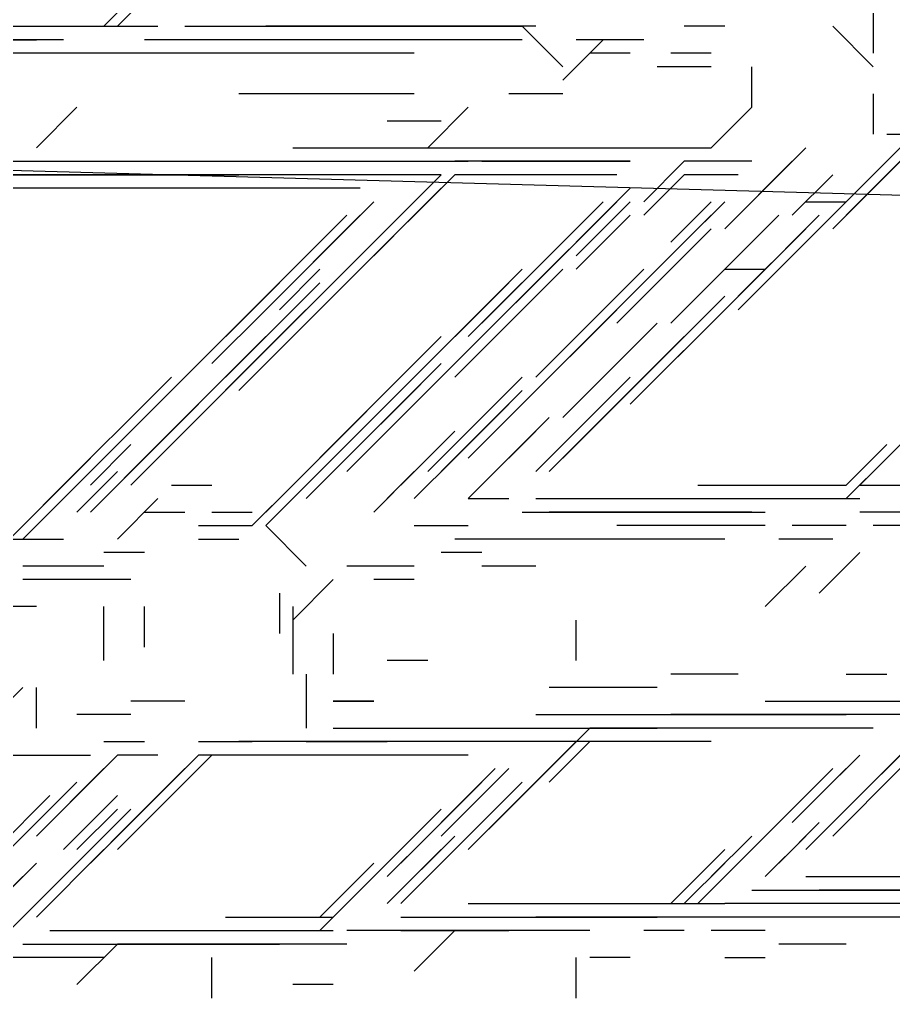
# Model space of a CAD drawing. Extents: x 34 to 168, y 38 to 138.
# Drawn here: x 82.43 to 93.22, y 110.08 to 122.1 of the extents above; entities that cross this region are included whole.
import ezdxf

# ---------------------------------------------------------------- set-up
doc = ezdxf.new("R2010")
doc.units = 0
doc.layers.add('STRUCTURE', color=1, linetype='CONTINUOUS')

msp = doc.modelspace()

# ---------------------------------------------------------------- linework, layer by layer
for p, q in [((83.467, 122.0203), (85.6337, 124.187)), ((83.467, 122.0203), (85.1337, 123.687)), ((83.6337, 122.0203), (84.1337, 122.5203)), ((83.6337, 122.0203), (84.1337, 122.5203)), ((92.967, 122.3536), (92.967, 121.687)), ((78.6337, 122.0203), (83.3003, 122.0203)), ((78.6337, 122.0203), (83.3003, 122.0203)), ((78.8003, 122.0203), (83.467, 122.0203)), ((79.8003, 122.0203), (83.467, 122.0203)), ((80.8003, 122.0203), (83.6337, 122.0203)), ((81.467, 122.0203), (83.6337, 122.0203)), ((81.6337, 122.0203), (83.6337, 122.0203)), ((81.8003, 122.0203), (83.967, 122.0203)), ((81.8003, 122.0203), (83.967, 122.0203)), ((81.967, 122.0203), (83.967, 122.0203)), ((82.467, 122.0203), (83.967, 122.0203)), ((82.467, 122.0203), (83.967, 122.0203)), ((82.467, 122.0203), (83.967, 122.0203)), ((82.8003, 122.0203), (84.1337, 122.0203)), ((84.467, 122.0203), (88.6337, 122.0203)), ((84.467, 122.0203), (87.6337, 122.0203)), ((84.467, 122.0203), (88.3003, 122.0203)), ((84.467, 122.0203), (88.1337, 122.0203)), ((84.467, 122.0203), (87.8003, 122.0203)), ((84.467, 122.0203), (87.6337, 122.0203)), ((84.467, 122.0203), (88.3003, 122.0203)), ((84.6337, 122.0203), (86.967, 122.0203)), ((84.6337, 122.0203), (85.8003, 122.0203)), ((84.6337, 122.0203), (87.467, 122.0203)), ((84.6337, 122.0203), (87.1337, 122.0203)), ((88.8003, 122.0203), (85.467, 122.0203)), ((88.6337, 122.0203), (87.1337, 122.0203)), ((88.6337, 122.0203), (87.1337, 122.0203)), ((89.1337, 121.5203), (88.6337, 122.0203)), ((89.1337, 121.5203), (88.6337, 122.0203)), ((91.1337, 122.0203), (90.6337, 122.0203)), ((92.967, 121.5203), (92.467, 122.0203)), ((77.1337, 121.8536), (82.6337, 121.8536)), ((82.967, 121.8536), (80.467, 121.8536)), ((82.467, 121.8536), (81.467, 121.8536)), ((82.467, 121.8536), (81.467, 121.8536)), ((85.3003, 121.8536), (83.967, 121.8536)), ((86.967, 121.8536), (83.967, 121.8536)), ((86.967, 121.8536), (83.967, 121.8536)), ((88.6337, 121.8536), (84.6337, 121.8536)), ((88.467, 121.8536), (85.1337, 121.8536)), ((87.6337, 121.8536), (86.967, 121.8536)), ((87.6337, 121.8536), (86.967, 121.8536)), ((89.6337, 121.8536), (89.1337, 121.3536)), ((89.8003, 121.8536), (89.3003, 121.8536)), ((90.1337, 121.8536), (89.467, 121.8536)), ((90.1337, 121.8536), (89.467, 121.8536)), ((90.1337, 121.8536), (89.6337, 121.8536)), ((83.1337, 121.687), (78.467, 121.687)), ((82.8003, 121.687), (79.8003, 121.687)), ((83.8003, 121.687), (82.6337, 121.687)), ((83.8003, 121.687), (82.6337, 121.687)), ((83.8003, 121.687), (83.1337, 121.687)), ((83.967, 121.687), (83.467, 121.687)), ((84.6337, 121.687), (83.8003, 121.687)), ((86.8003, 121.687), (83.967, 121.687)), ((86.8003, 121.687), (83.967, 121.687)), ((87.3003, 121.687), (85.3003, 121.687)), ((89.967, 121.687), (89.467, 121.687)), ((90.967, 121.687), (90.467, 121.687)), ((90.967, 121.5203), (90.3003, 121.5203)), ((91.467, 121.0203), (91.467, 121.5203)), ((87.3003, 121.187), (85.1337, 121.187)), ((89.1337, 121.187), (88.467, 121.187)), ((92.967, 121.187), (92.967, 120.687)), ((83.1337, 121.0203), (82.6337, 120.5203)), ((87.467, 120.5203), (87.967, 121.0203)), ((90.967, 120.5203), (91.467, 121.0203)), ((86.967, 120.8536), (87.6337, 120.8536)), ((93.1337, 120.687), (93.967, 120.687)), ((93.1337, 120.687), (93.967, 120.687)), ((85.8003, 120.5203), (87.3003, 120.5203)), ((86.1337, 120.5203), (87.467, 120.5203)), ((86.6337, 120.5203), (87.6337, 120.5203)), ((86.6337, 120.5203), (87.6337, 120.5203)), ((87.1337, 120.5203), (90.3003, 120.5203)), ((87.3003, 120.5203), (90.467, 120.5203)), ((88.6337, 120.5203), (89.467, 120.5203)), ((88.6337, 120.5203), (89.467, 120.5203)), ((89.3003, 120.5203), (90.967, 120.5203)), ((89.3003, 120.5203), (90.467, 120.5203)), ((89.3003, 120.5203), (90.467, 120.5203)), ((92.1337, 120.5203), (91.1337, 119.5203)), ((92.1337, 120.5203), (91.1337, 119.5203)), ((92.1337, 120.5203), (91.1337, 119.5203)), ((92.1337, 120.5203), (91.1337, 119.5203)), ((92.1337, 120.5203), (91.1337, 119.5203)), ((92.1337, 120.5203), (91.1337, 119.5203)), ((92.1337, 120.5203), (91.1337, 119.5203)), ((92.1337, 120.5203), (91.1337, 119.5203)), ((93.3003, 120.5203), (92.3003, 119.5203)), ((93.3003, 120.5203), (92.3003, 119.5203)), ((93.3003, 120.5203), (92.3003, 119.5203)), ((93.3003, 120.5203), (92.3003, 119.5203)), ((93.467, 120.5203), (92.6337, 119.687)), ((93.3003, 120.5203), (92.8003, 120.0203)), ((93.467, 120.5203), (92.8003, 119.8536)), ((93.3003, 120.5203), (92.8003, 120.0203)), ((81.967, 120.3536), (86.467, 120.3536)), ((81.967, 120.3536), (86.467, 120.3536)), ((82.8003, 120.3536), (85.967, 120.3536)), ((83.1337, 120.3536), (84.967, 120.3536)), ((83.6337, 120.3536), (86.967, 120.3536)), ((83.8003, 120.3536), (87.1337, 120.3536)), ((84.1337, 120.3536), (87.8003, 120.3536)), ((84.1337, 120.3536), (87.8003, 120.3536)), ((85.3003, 120.3536), (87.967, 120.3536)), ((89.967, 120.3536), (87.8003, 120.3536)), ((89.967, 120.3536), (87.967, 120.3536)), ((89.967, 120.3536), (87.967, 120.3536)), ((89.967, 120.3536), (87.967, 120.3536)), ((89.967, 120.3536), (87.967, 120.3536)), ((89.967, 120.3536), (87.967, 120.3536)), ((89.967, 120.3536), (87.967, 120.3536)), ((89.967, 120.3536), (87.967, 120.3536)), ((88.1337, 120.3536), (89.967, 120.3536)), ((89.967, 120.3536), (88.1337, 120.3536)), ((89.967, 120.3536), (88.1337, 120.3536)), ((89.967, 120.3536), (88.3003, 120.3536)), ((88.3003, 120.3536), (89.1337, 120.3536)), ((90.6337, 120.3536), (90.1337, 119.8536)), ((91.467, 120.3536), (90.6337, 120.3536)), ((91.467, 120.3536), (90.8003, 120.3536)), ((91.467, 120.3536), (90.8003, 120.3536)), ((91.967, 120.3536), (91.1337, 119.5203)), ((91.967, 120.3536), (91.1337, 119.5203)), ((93.3003, 120.3536), (92.467, 119.5203)), ((80.6337, 120.187), (83.467, 120.187)), ((80.8003, 120.187), (83.6337, 120.187)), ((81.1337, 120.187), (83.967, 120.187)), ((81.1337, 120.187), (83.967, 120.187)), ((81.8003, 120.187), (85.1337, 120.187)), ((86.3003, 120.187), (82.3003, 120.187)), ((86.967, 120.187), (82.3003, 120.187)), ((86.6337, 120.187), (82.3003, 120.187)), ((86.6337, 120.187), (82.3003, 120.187)), ((87.1337, 120.187), (82.3003, 120.187)), ((86.967, 120.187), (82.3003, 120.187)), ((86.967, 120.187), (82.3003, 120.187)), ((86.6337, 120.187), (82.3003, 120.187)), ((86.967, 120.187), (82.467, 120.187)), ((86.967, 120.187), (82.967, 120.187)), ((83.3003, 120.187), (84.467, 120.187)), ((84.467, 120.187), (83.467, 120.187)), ((86.8003, 120.187), (84.8003, 120.187)), ((87.6337, 120.187), (85.967, 118.5203)), ((87.6337, 120.187), (85.967, 118.5203)), ((87.8003, 120.187), (86.6337, 119.0203)), ((87.6337, 120.187), (87.1337, 120.187)), ((89.1337, 120.187), (87.8003, 120.187)), ((89.8003, 120.187), (87.967, 120.187)), ((89.8003, 120.187), (87.967, 120.187)), ((89.6337, 120.187), (88.1337, 120.187)), ((90.6337, 120.187), (90.1337, 119.687)), ((91.3003, 120.187), (90.6337, 120.187)), ((91.967, 119.687), (92.467, 120.187)), ((82.8003, 120.0203), (82.1337, 120.0203)), ((84.6337, 120.0203), (82.1337, 120.0203)), ((86.3003, 120.0203), (82.3003, 120.0203)), ((86.6337, 120.0203), (82.3003, 120.0203)), ((86.6337, 120.0203), (82.6337, 120.0203)), ((87.6337, 120.0203), (85.467, 117.8536)), ((87.467, 120.0203), (85.467, 118.0203)), ((87.6337, 120.0203), (85.967, 118.3536)), ((87.467, 120.0203), (86.8003, 119.3536)), ((87.467, 120.0203), (86.8003, 119.3536)), ((89.3003, 119.3536), (89.967, 120.0203)), ((89.467, 119.5203), (89.967, 120.0203)), ((85.6337, 118.687), (86.8003, 119.8536)), ((88.1337, 118.3536), (89.6337, 119.8536)), ((88.467, 118.687), (89.6337, 119.8536)), ((88.6337, 118.687), (89.8003, 119.8536)), ((88.6337, 118.8536), (89.6337, 119.8536)), ((88.8003, 118.8536), (89.8003, 119.8536)), ((88.8003, 119.0203), (89.6337, 119.8536)), ((88.8003, 118.8536), (89.8003, 119.8536)), ((88.8003, 118.8536), (89.8003, 119.8536)), ((88.8003, 118.8536), (89.8003, 119.8536)), ((88.8003, 118.8536), (89.8003, 119.8536)), ((88.8003, 118.8536), (89.8003, 119.8536)), ((89.967, 119.8536), (89.3003, 119.187)), ((89.3003, 119.3536), (89.8003, 119.8536)), ((90.467, 119.3536), (90.967, 119.8536)), ((90.6337, 119.3536), (91.1337, 119.8536)), ((92.6337, 119.8536), (91.467, 118.687)), ((92.1337, 119.8536), (92.6337, 119.8536)), ((85.3003, 118.5203), (86.467, 119.687)), ((85.467, 118.5203), (86.6337, 119.687)), ((85.967, 119.187), (86.467, 119.687)), ((87.1337, 119.687), (86.3003, 118.8536)), ((87.1337, 119.687), (86.3003, 118.8536)), ((87.1337, 119.687), (86.3003, 118.8536)), ((87.1337, 119.687), (86.3003, 118.8536)), ((87.3003, 119.687), (86.8003, 119.187)), ((89.967, 119.687), (89.3003, 119.0203)), ((89.8003, 119.687), (89.3003, 119.187)), ((89.8003, 119.687), (89.3003, 119.187)), ((89.967, 119.687), (89.3003, 119.0203)), ((89.8003, 119.687), (89.3003, 119.187)), ((89.967, 118.687), (90.967, 119.687)), ((89.967, 118.687), (90.967, 119.687)), ((89.967, 118.687), (90.967, 119.687)), ((90.467, 118.3536), (91.8003, 119.687)), ((92.467, 119.687), (91.3003, 118.5203)), ((92.3003, 119.687), (91.467, 118.8536)), ((92.3003, 119.687), (91.467, 118.8536)), ((86.1337, 118.687), (86.967, 119.5203)), ((86.1337, 118.687), (86.967, 119.5203)), ((86.3003, 118.8536), (86.967, 119.5203)), ((86.3003, 118.8536), (86.967, 119.5203)), ((86.3003, 118.8536), (86.967, 119.5203)), ((86.3003, 118.8536), (86.967, 119.5203)), ((87.967, 118.187), (89.3003, 119.5203)), ((90.967, 119.5203), (89.8003, 118.3536)), ((90.967, 119.5203), (89.967, 118.5203)), ((90.967, 119.5203), (89.967, 118.5203)), ((90.967, 119.5203), (89.967, 118.5203)), ((90.967, 119.5203), (89.967, 118.5203)), ((90.967, 119.5203), (89.967, 118.5203)), ((90.967, 119.5203), (90.1337, 118.687)), ((90.967, 119.5203), (90.1337, 118.687)), ((90.967, 119.5203), (90.1337, 118.687)), ((90.967, 119.5203), (90.1337, 118.687)), ((92.1337, 119.5203), (91.1337, 118.5203)), ((92.1337, 119.5203), (91.1337, 118.5203)), ((92.3003, 119.5203), (91.3003, 118.5203)), ((92.1337, 119.5203), (91.3003, 118.687)), ((92.1337, 119.5203), (91.3003, 118.687)), ((86.6337, 119.187), (85.3003, 117.8536)), ((86.6337, 119.187), (85.467, 118.0203)), ((90.8003, 118.687), (91.3003, 119.187)), ((86.467, 119.0203), (84.3003, 116.8536)), ((86.6337, 119.0203), (85.1337, 117.5203)), ((85.6337, 118.5203), (86.1337, 119.0203)), ((87.8003, 118.187), (88.6337, 119.0203)), ((88.967, 119.0203), (88.3003, 118.3536)), ((89.1337, 119.0203), (88.467, 118.3536)), ((89.1337, 119.0203), (88.467, 118.3536)), ((89.1337, 119.0203), (88.467, 118.3536)), ((89.6337, 118.5203), (90.1337, 119.0203)), ((91.1337, 119.0203), (91.6337, 119.0203)), ((83.8003, 116.5203), (86.1337, 118.8536)), ((84.3003, 117.5203), (85.6337, 118.8536)), ((85.6337, 118.3536), (86.1337, 118.8536)), ((87.1337, 117.5203), (88.467, 118.8536)), ((88.967, 118.8536), (87.8003, 117.687)), ((87.967, 118.187), (88.6337, 118.8536)), ((87.967, 118.187), (88.6337, 118.8536)), ((87.967, 118.187), (88.6337, 118.8536)), ((87.967, 118.187), (88.6337, 118.8536)), ((87.967, 118.187), (88.6337, 118.8536)), ((87.967, 118.187), (88.6337, 118.8536)), ((87.967, 118.187), (88.6337, 118.8536)), ((87.967, 118.187), (88.6337, 118.8536)), ((88.3003, 118.3536), (88.8003, 118.8536)), ((84.1337, 117.3536), (85.467, 118.687)), ((86.8003, 117.187), (88.3003, 118.687)), ((87.967, 118.187), (88.467, 118.687)), ((89.967, 118.687), (88.8003, 117.5203)), ((88.8003, 117.687), (89.8003, 118.687)), ((89.967, 118.687), (88.8003, 117.5203)), ((88.8003, 117.687), (89.8003, 118.687)), ((89.967, 118.687), (88.8003, 117.5203)), ((89.967, 118.687), (88.8003, 117.5203)), ((88.8003, 117.687), (89.8003, 118.687)), ((91.1337, 118.687), (90.1337, 117.687)), ((91.1337, 118.687), (90.1337, 117.687)), ((84.8003, 117.8536), (85.467, 118.5203)), ((84.8003, 118.0203), (85.3003, 118.5203)), ((89.8003, 118.5203), (88.6337, 117.3536)), ((89.8003, 118.5203), (88.8003, 117.5203)), ((89.8003, 118.5203), (88.8003, 117.5203)), ((89.8003, 118.5203), (88.8003, 117.5203)), ((89.8003, 118.5203), (88.8003, 117.5203)), ((90.967, 118.5203), (89.8003, 117.3536)), ((90.967, 118.5203), (89.967, 117.5203)), ((91.1337, 118.5203), (89.967, 117.3536)), ((91.1337, 118.5203), (90.1337, 117.5203)), ((85.8003, 118.3536), (83.967, 116.5203)), ((86.8003, 117.187), (87.967, 118.3536)), ((88.3003, 118.3536), (87.1337, 117.187)), ((88.8003, 117.687), (89.467, 118.3536)), ((89.1337, 117.187), (90.3003, 118.3536)), ((83.6337, 116.3536), (85.467, 118.187)), ((83.6337, 116.3536), (85.467, 118.187)), ((84.967, 117.687), (85.467, 118.187)), ((85.8003, 116.3536), (87.6337, 118.187)), ((85.967, 116.3536), (87.8003, 118.187)), ((89.467, 118.187), (88.967, 117.687)), ((89.6337, 117.687), (90.1337, 118.187)), ((90.1337, 117.687), (90.6337, 118.187)), ((90.6337, 118.187), (90.1337, 117.687)), ((90.6337, 118.187), (90.1337, 117.687)), ((90.1337, 117.687), (90.6337, 118.187)), ((90.6337, 118.187), (90.1337, 117.687)), ((90.1337, 117.687), (90.6337, 118.187)), ((85.3003, 118.0203), (83.3003, 116.0203)), ((85.3003, 118.0203), (83.3003, 116.0203)), ((85.3003, 118.0203), (84.467, 117.187)), ((85.3003, 118.0203), (84.467, 117.187)), ((87.967, 118.0203), (86.8003, 116.8536)), ((87.967, 118.0203), (86.8003, 116.8536)), ((85.1337, 117.8536), (84.467, 117.187)), ((85.3003, 117.8536), (84.6337, 117.187)), ((86.967, 117.187), (87.6337, 117.8536)), ((87.1337, 117.3536), (87.6337, 117.8536)), ((87.1337, 117.3536), (87.6337, 117.8536)), ((87.1337, 117.3536), (87.6337, 117.8536)), ((89.1337, 117.8536), (88.6337, 117.3536)), ((82.8003, 116.187), (84.3003, 117.687)), ((85.8003, 116.187), (87.3003, 117.687)), ((85.8003, 116.187), (87.3003, 117.687)), ((87.6337, 117.687), (86.467, 116.5203)), ((87.6337, 117.687), (86.8003, 116.8536)), ((87.6337, 117.687), (86.967, 117.0203)), ((87.6337, 117.687), (86.967, 117.0203)), ((87.467, 116.5203), (88.6337, 117.687)), ((88.967, 117.687), (87.967, 116.687)), ((87.967, 117.0203), (88.6337, 117.687)), ((87.967, 117.0203), (88.6337, 117.687)), ((87.967, 117.0203), (88.6337, 117.687)), ((89.967, 117.687), (88.8003, 116.5203)), ((89.967, 117.687), (88.8003, 116.5203)), ((89.967, 117.687), (88.8003, 116.5203)), ((89.967, 117.687), (88.8003, 116.5203)), ((90.1337, 117.687), (89.1337, 116.687)), ((93.1337, 116.687), (94.1337, 117.687)), ((82.967, 116.187), (84.3003, 117.5203)), ((84.8003, 117.5203), (83.6337, 116.3536)), ((85.6337, 116.187), (86.967, 117.5203)), ((85.8003, 116.187), (87.1337, 117.5203)), ((85.8003, 116.187), (87.1337, 117.5203)), ((85.8003, 116.187), (87.1337, 117.5203)), ((87.3003, 117.5203), (86.6337, 116.8536)), ((88.6337, 117.5203), (87.6337, 116.5203)), ((88.6337, 117.5203), (87.8003, 116.687)), ((88.8003, 117.5203), (88.1337, 116.8536)), ((88.6337, 117.5203), (88.1337, 117.0203)), ((88.6337, 117.5203), (88.1337, 117.0203)), ((88.6337, 117.5203), (88.1337, 117.0203)), ((89.8003, 117.5203), (88.8003, 116.5203)), ((89.967, 117.5203), (88.967, 116.5203)), ((93.1337, 116.687), (93.967, 117.5203)), ((83.6337, 116.3536), (84.6337, 117.3536)), ((85.8003, 116.187), (86.967, 117.3536)), ((85.8003, 116.187), (86.967, 117.3536)), ((85.8003, 116.187), (86.967, 117.3536)), ((86.6337, 116.8536), (87.1337, 117.3536)), ((87.8003, 116.687), (88.467, 117.3536)), ((89.8003, 117.3536), (88.967, 116.5203)), ((83.3003, 116.5203), (83.967, 117.187)), ((84.467, 117.187), (83.6337, 116.3536)), ((84.467, 117.187), (83.8003, 116.5203)), ((84.467, 117.187), (83.8003, 116.5203)), ((85.6337, 116.187), (86.6337, 117.187)), ((85.8003, 116.187), (86.8003, 117.187)), ((86.967, 117.187), (85.967, 116.187)), ((87.967, 116.187), (88.967, 117.187)), ((87.967, 116.187), (88.967, 117.187)), ((88.467, 116.687), (88.967, 117.187)), ((89.467, 117.187), (88.8003, 116.5203)), ((88.8003, 116.5203), (89.467, 117.187)), ((89.467, 117.187), (88.8003, 116.5203)), ((92.8003, 116.3536), (93.6337, 117.187)), ((84.3003, 117.0203), (83.3003, 116.0203)), ((84.3003, 117.0203), (83.3003, 116.0203)), ((83.6337, 116.3536), (84.3003, 117.0203)), ((84.467, 117.0203), (83.8003, 116.3536)), ((83.8003, 116.5203), (84.3003, 117.0203)), ((83.8003, 116.5203), (84.3003, 117.0203)), ((87.1337, 116.3536), (87.8003, 117.0203)), ((87.1337, 116.3536), (87.8003, 117.0203)), ((88.3003, 116.5203), (88.8003, 117.0203)), ((88.3003, 116.5203), (88.8003, 117.0203)), ((88.3003, 116.5203), (88.8003, 117.0203)), ((88.3003, 116.5203), (88.8003, 117.0203)), ((84.1337, 116.8536), (83.3003, 116.0203)), ((83.3003, 116.3536), (83.8003, 116.8536)), ((84.1337, 116.8536), (83.3003, 116.0203)), ((84.3003, 116.8536), (83.8003, 116.3536)), ((86.6337, 116.8536), (85.967, 116.187)), ((86.6337, 116.8536), (85.967, 116.187)), ((92.6337, 116.3536), (93.1337, 116.8536)), ((82.3003, 115.687), (83.3003, 116.687)), ((85.467, 116.0203), (86.1337, 116.687)), ((86.967, 116.187), (87.467, 116.687)), ((86.967, 116.187), (87.467, 116.687)), ((87.8003, 116.687), (87.3003, 116.187)), ((92.6337, 116.187), (93.1337, 116.687)), ((82.3003, 115.687), (83.1337, 116.5203)), ((83.1337, 116.0203), (83.6337, 116.5203)), ((86.8003, 116.0203), (87.3003, 116.5203)), ((82.467, 115.687), (83.1337, 116.3536)), ((84.3003, 116.3536), (84.8003, 116.3536)), ((84.3003, 116.3536), (84.8003, 116.3536)), ((85.3003, 115.8536), (85.8003, 116.3536)), ((85.967, 116.3536), (85.467, 115.8536)), ((90.8003, 116.3536), (92.6337, 116.3536)), ((91.3003, 116.3536), (92.6337, 116.3536)), ((91.8003, 116.3536), (92.6337, 116.3536)), ((92.8003, 116.3536), (93.3003, 116.3536)), ((92.8003, 116.3536), (93.3003, 116.3536)), ((92.8003, 116.3536), (93.3003, 116.3536)), ((92.8003, 116.3536), (93.3003, 116.3536)), ((92.967, 116.3536), (93.467, 116.3536)), ((83.6337, 115.687), (84.1337, 116.187)), ((83.6337, 115.687), (84.1337, 116.187)), ((83.6337, 115.687), (84.1337, 116.187)), ((87.967, 116.187), (88.467, 116.187)), ((88.8003, 116.187), (91.6337, 116.187)), ((88.8003, 116.187), (91.1337, 116.187)), ((88.8003, 116.187), (90.6337, 116.187)), ((88.967, 116.187), (92.3003, 116.187)), ((90.3003, 116.187), (92.6337, 116.187)), ((90.8003, 116.187), (92.6337, 116.187)), ((90.8003, 116.187), (92.6337, 116.187)), ((91.1337, 116.187), (92.6337, 116.187)), ((91.1337, 116.187), (92.6337, 116.187)), ((91.3003, 116.187), (92.6337, 116.187)), ((91.467, 116.187), (92.6337, 116.187)), ((91.6337, 116.187), (92.8003, 116.187)), ((91.6337, 116.187), (92.8003, 116.187)), ((91.8003, 116.187), (92.8003, 116.187)), ((83.967, 116.0203), (84.467, 116.0203)), ((84.8003, 116.0203), (85.3003, 116.0203)), ((88.6337, 116.0203), (91.6337, 116.0203)), ((88.6337, 116.0203), (90.967, 116.0203)), ((88.6337, 116.0203), (90.1337, 116.0203)), ((88.6337, 116.0203), (91.467, 116.0203)), ((88.6337, 116.0203), (91.3003, 116.0203)), ((88.6337, 116.0203), (91.1337, 116.0203)), ((88.6337, 116.0203), (90.967, 116.0203)), ((88.6337, 116.0203), (90.6337, 116.0203)), ((88.6337, 116.0203), (90.6337, 116.0203)), ((88.6337, 116.0203), (91.467, 116.0203)), ((88.8003, 116.0203), (91.467, 116.0203)), ((91.467, 116.0203), (88.967, 116.0203)), ((93.3003, 116.0203), (92.8003, 116.0203)), ((93.8003, 116.0203), (92.967, 116.0203)), ((93.8003, 116.0203), (92.967, 116.0203)), ((84.6337, 115.8536), (85.3003, 115.8536)), ((84.6337, 115.8536), (85.3003, 115.8536)), ((84.6337, 115.8536), (85.1337, 115.8536)), ((84.6337, 115.8536), (85.3003, 115.8536)), ((84.6337, 115.8536), (85.3003, 115.8536)), ((84.6337, 115.8536), (85.3003, 115.8536)), ((84.8003, 115.8536), (85.3003, 115.8536)), ((84.8003, 115.8536), (85.3003, 115.8536)), ((84.8003, 115.8536), (85.3003, 115.8536)), ((84.8003, 115.8536), (85.3003, 115.8536)), ((84.8003, 115.8536), (85.3003, 115.8536)), ((85.467, 115.8536), (85.967, 115.3536)), ((87.3003, 115.8536), (87.967, 115.8536)), ((91.6337, 115.8536), (89.8003, 115.8536)), ((91.6337, 115.8536), (90.3003, 115.8536)), ((91.6337, 115.8536), (90.3003, 115.8536)), ((92.6337, 115.8536), (91.967, 115.8536)), ((93.467, 115.8536), (92.967, 115.8536)), ((81.3003, 115.687), (82.467, 115.687)), ((81.8003, 115.687), (82.467, 115.687)), ((81.967, 115.687), (82.467, 115.687)), ((81.967, 115.687), (82.467, 115.687)), ((82.1337, 115.687), (82.967, 115.687)), ((82.1337, 115.687), (82.967, 115.687)), ((82.1337, 115.687), (82.967, 115.687)), ((82.1337, 115.687), (82.967, 115.687)), ((82.3003, 115.687), (82.967, 115.687)), ((82.3003, 115.687), (82.967, 115.687)), ((82.467, 115.687), (82.967, 115.687)), ((84.6337, 115.687), (85.1337, 115.687)), ((89.6337, 115.687), (87.8003, 115.687)), ((88.8003, 115.687), (87.8003, 115.687)), ((88.8003, 115.687), (87.8003, 115.687)), ((89.8003, 115.687), (89.1337, 115.687)), ((90.6337, 115.687), (89.1337, 115.687)), ((89.8003, 115.687), (89.1337, 115.687)), ((91.1337, 115.687), (90.3003, 115.687)), ((92.467, 115.687), (91.8003, 115.687)), ((92.467, 115.687), (91.8003, 115.687)), ((83.967, 115.5203), (83.467, 115.5203)), ((88.1337, 115.5203), (87.6337, 115.5203)), ((92.8003, 115.5203), (92.3003, 115.0203)), ((83.467, 115.3536), (82.467, 115.3536)), ((87.3003, 115.3536), (86.467, 115.3536)), ((88.8003, 115.3536), (88.1337, 115.3536)), ((88.8003, 115.3536), (88.1337, 115.3536)), ((92.1337, 115.3536), (91.6337, 114.8536)), ((92.1337, 115.3536), (91.6337, 114.8536)), ((83.467, 115.187), (82.467, 115.187)), ((83.8003, 115.187), (83.3003, 115.187)), ((83.8003, 115.187), (83.3003, 115.187)), ((86.3003, 115.187), (85.8003, 114.687)), ((86.3003, 115.187), (85.8003, 114.687)), ((87.3003, 115.187), (86.8003, 115.187)), ((85.6337, 115.0203), (85.6337, 114.5203)), ((82.6337, 114.8536), (82.1337, 114.8536)), ((83.467, 114.187), (83.467, 114.8536)), ((83.967, 114.3536), (83.967, 114.8536)), ((85.8003, 114.8536), (85.8003, 114.0203)), ((85.8003, 114.687), (85.8003, 114.187)), ((85.8003, 114.687), (85.8003, 114.187)), ((89.3003, 114.187), (89.3003, 114.687)), ((86.3003, 114.5203), (86.3003, 114.0203)), ((87.467, 114.187), (86.967, 114.187)), ((87.467, 114.187), (86.967, 114.187)), ((85.967, 114.0203), (85.967, 113.3536)), ((85.967, 114.0203), (85.967, 113.3536)), ((91.3003, 114.0203), (90.467, 114.0203)), ((92.6337, 114.0203), (93.1337, 114.0203)), ((82.467, 113.8536), (81.967, 113.3536)), ((82.6337, 113.3536), (82.6337, 113.8536)), ((90.3003, 113.8536), (88.967, 113.8536)), ((90.3003, 113.8536), (89.3003, 113.8536)), ((84.467, 113.687), (83.8003, 113.687)), ((86.3003, 113.687), (86.8003, 113.687)), ((86.8003, 113.687), (86.3003, 113.687)), ((91.6337, 113.687), (94.1337, 113.687)), ((91.8003, 113.687), (93.1337, 113.687)), ((91.8003, 113.687), (93.1337, 113.687)), ((92.1337, 113.687), (94.1337, 113.687)), ((92.3003, 113.687), (94.8003, 113.687)), ((92.3003, 113.687), (94.8003, 113.687)), ((92.467, 113.687), (94.967, 113.687)), ((83.8003, 113.5203), (83.1337, 113.5203)), ((83.8003, 113.5203), (83.1337, 113.5203)), ((88.8003, 113.5203), (90.6337, 113.5203)), ((88.967, 113.5203), (91.3003, 113.5203)), ((88.967, 113.5203), (91.3003, 113.5203)), ((88.967, 113.5203), (90.3003, 113.5203)), ((89.6337, 113.5203), (91.467, 113.5203)), ((89.967, 113.5203), (91.467, 113.5203)), ((90.1337, 113.5203), (92.1337, 113.5203)), ((90.1337, 113.5203), (92.1337, 113.5203)), ((90.467, 113.5203), (92.3003, 113.5203)), ((93.6337, 113.5203), (90.467, 113.5203)), ((93.6337, 113.5203), (90.6337, 113.5203)), ((93.6337, 113.5203), (90.6337, 113.5203)), ((93.467, 113.5203), (90.8003, 113.5203)), ((93.1337, 113.5203), (90.967, 113.5203)), ((93.1337, 113.5203), (91.1337, 113.5203)), ((93.1337, 113.5203), (91.1337, 113.5203)), ((93.1337, 113.5203), (91.3003, 113.5203)), ((91.467, 113.5203), (92.6337, 113.5203)), ((93.1337, 113.5203), (91.467, 113.5203)), ((92.6337, 113.5203), (91.6337, 113.5203)), ((92.967, 113.5203), (91.8003, 113.5203)), ((86.3003, 113.3536), (88.8003, 113.3536)), ((86.467, 113.3536), (89.967, 113.3536)), ((86.467, 113.3536), (89.467, 113.3536)), ((86.467, 113.3536), (89.967, 113.3536)), ((86.8003, 113.3536), (87.6337, 113.3536)), ((86.8003, 113.3536), (87.6337, 113.3536)), ((87.1337, 113.3536), (90.3003, 113.3536)), ((87.967, 113.3536), (88.8003, 113.3536)), ((87.967, 113.3536), (88.8003, 113.3536)), ((89.467, 113.3536), (88.8003, 112.687)), ((90.3003, 113.3536), (89.467, 113.3536)), ((90.967, 113.3536), (89.467, 113.3536)), ((90.467, 113.3536), (89.467, 113.3536)), ((90.6337, 113.3536), (89.467, 113.3536)), ((90.8003, 113.3536), (89.467, 113.3536)), ((90.967, 113.3536), (89.467, 113.3536)), ((91.1337, 113.3536), (89.467, 113.3536)), ((90.467, 113.3536), (89.467, 113.3536)), ((91.6337, 113.3536), (89.6337, 113.3536)), ((91.3003, 113.3536), (89.6337, 113.3536)), ((92.6337, 113.3536), (90.1337, 113.3536)), ((92.967, 113.3536), (90.467, 113.3536)), ((92.967, 113.3536), (90.8003, 113.3536)), ((92.8003, 113.3536), (91.1337, 113.3536)), ((93.6337, 113.3536), (92.6337, 112.3536)), ((83.467, 113.187), (83.967, 113.187)), ((84.6337, 113.187), (85.3003, 113.187)), ((87.3003, 113.187), (85.1337, 113.187)), ((87.6337, 113.187), (85.3003, 113.187)), ((87.6337, 113.187), (85.3003, 113.187)), ((87.6337, 113.187), (85.8003, 113.187)), ((88.1337, 113.187), (85.8003, 113.187)), ((85.967, 113.187), (86.967, 113.187)), ((88.1337, 113.187), (85.967, 113.187)), ((88.1337, 113.187), (85.967, 113.187)), ((88.6337, 113.187), (86.1337, 113.187)), ((88.6337, 113.187), (86.467, 113.187)), ((88.6337, 113.187), (86.467, 113.187)), ((88.467, 113.187), (87.1337, 113.187)), ((88.3003, 113.187), (87.3003, 113.187)), ((88.3003, 113.187), (87.6337, 113.187)), ((89.3003, 113.187), (88.467, 113.187)), ((89.3003, 113.187), (88.467, 112.3536)), ((89.3003, 113.187), (88.467, 113.187)), ((89.3003, 113.187), (88.467, 113.187)), ((89.3003, 113.187), (88.467, 113.187)), ((89.3003, 113.187), (88.6337, 113.187)), ((89.3003, 113.187), (88.6337, 113.187)), ((89.3003, 113.187), (88.6337, 113.187)), ((89.3003, 113.187), (88.8003, 112.687)), ((89.3003, 113.187), (88.8003, 112.687)), ((89.467, 113.187), (88.967, 112.687)), ((89.967, 113.187), (89.3003, 113.187)), ((90.3003, 113.187), (89.467, 113.187)), ((90.6337, 113.187), (89.467, 113.187)), ((90.967, 113.187), (89.467, 113.187)), ((92.967, 112.687), (93.467, 113.187)), ((81.1337, 113.0203), (82.467, 113.0203)), ((81.1337, 113.0203), (82.467, 113.0203)), ((81.467, 113.0203), (83.3003, 113.0203)), ((83.6337, 113.0203), (82.967, 112.3536)), ((83.6337, 113.0203), (82.967, 112.3536)), ((83.6337, 113.0203), (82.967, 112.3536)), ((83.6337, 113.0203), (82.967, 112.3536)), ((84.1337, 113.0203), (83.6337, 113.0203)), ((84.6337, 113.0203), (83.6337, 112.0203)), ((84.1337, 113.0203), (83.6337, 113.0203)), ((84.1337, 113.0203), (83.6337, 113.0203)), ((84.6337, 113.0203), (83.8003, 112.187)), ((84.8003, 113.0203), (83.967, 112.187)), ((85.8003, 113.0203), (84.6337, 113.0203)), ((86.3003, 113.0203), (84.6337, 113.0203)), ((85.1337, 113.0203), (84.6337, 113.0203)), ((85.6337, 113.0203), (84.6337, 113.0203)), ((85.6337, 113.0203), (84.6337, 113.0203)), ((85.8003, 113.0203), (84.6337, 113.0203)), ((85.967, 113.0203), (84.6337, 113.0203)), ((86.3003, 113.0203), (84.6337, 113.0203)), ((85.1337, 113.0203), (84.6337, 113.0203)), ((86.967, 113.0203), (84.8003, 113.0203)), ((87.1337, 113.0203), (84.8003, 113.0203)), ((87.467, 113.0203), (84.8003, 113.0203)), ((87.967, 113.0203), (84.967, 113.0203)), ((92.3003, 112.5203), (92.8003, 113.0203)), ((93.3003, 113.0203), (92.467, 112.187)), ((93.3003, 113.0203), (92.6337, 112.3536)), ((93.3003, 113.0203), (92.8003, 112.5203)), ((93.3003, 113.0203), (92.8003, 112.5203)), ((83.467, 112.8536), (82.6337, 112.0203)), ((83.467, 112.8536), (82.967, 112.3536)), ((84.467, 112.8536), (83.3003, 111.687)), ((84.6337, 112.8536), (83.6337, 111.8536)), ((87.467, 112.0203), (88.3003, 112.8536)), ((87.6337, 112.0203), (88.467, 112.8536)), ((87.6337, 112.187), (88.3003, 112.8536)), ((87.8003, 112.3536), (88.3003, 112.8536)), ((88.967, 112.8536), (87.967, 111.8536)), ((88.967, 112.8536), (87.967, 111.8536)), ((87.967, 112.3536), (88.467, 112.8536)), ((91.8003, 112.187), (92.467, 112.8536)), ((91.967, 112.187), (92.6337, 112.8536)), ((93.1337, 112.8536), (92.3003, 112.0203)), ((93.1337, 112.8536), (92.467, 112.187)), ((93.3003, 112.8536), (92.467, 112.0203)), ((83.1337, 112.687), (81.467, 111.0203)), ((83.1337, 112.687), (82.1337, 111.687)), ((83.1337, 112.687), (82.1337, 111.687)), ((83.1337, 112.687), (82.1337, 111.687)), ((83.1337, 112.687), (82.1337, 111.687)), ((83.1337, 112.687), (82.467, 112.0203)), ((87.1337, 111.687), (88.1337, 112.687)), ((88.6337, 112.687), (87.8003, 111.8536)), ((88.6337, 112.687), (87.967, 112.0203)), ((88.6337, 112.687), (87.967, 112.0203)), ((88.6337, 112.687), (87.967, 112.0203)), ((88.6337, 112.687), (87.967, 112.0203)), ((88.6337, 112.687), (88.1337, 112.187)), ((88.1337, 112.187), (88.6337, 112.687)), ((91.6337, 112.0203), (92.3003, 112.687)), ((82.1337, 111.8536), (82.8003, 112.5203)), ((82.1337, 111.8536), (82.8003, 112.5203)), ((82.467, 112.0203), (82.967, 112.5203)), ((82.967, 111.8536), (83.6337, 112.5203)), ((91.467, 111.8536), (92.1337, 112.5203)), ((82.8003, 112.3536), (81.1337, 110.687)), ((82.8003, 112.3536), (81.1337, 110.687)), ((82.8003, 112.3536), (81.3003, 110.8536)), ((82.8003, 112.3536), (81.467, 111.0203)), ((82.8003, 112.3536), (81.467, 111.0203)), ((83.8003, 112.3536), (82.3003, 110.8536)), ((83.8003, 112.3536), (83.1337, 111.687)), ((83.8003, 112.3536), (83.1337, 111.687)), ((83.1337, 111.8536), (83.6337, 112.3536)), ((83.967, 112.3536), (83.3003, 111.687)), ((86.967, 111.687), (87.6337, 112.3536)), ((88.3003, 112.3536), (87.8003, 111.8536)), ((88.467, 112.3536), (87.967, 111.8536)), ((92.6337, 112.3536), (92.1337, 111.8536)), ((83.6337, 112.187), (82.3003, 110.8536)), ((83.8003, 112.187), (83.3003, 111.687)), ((86.8003, 111.5203), (87.467, 112.187)), ((91.3003, 111.687), (91.8003, 112.187)), ((92.3003, 112.187), (91.8003, 111.687)), ((83.467, 112.0203), (82.3003, 110.8536)), ((86.8003, 111.5203), (87.3003, 112.0203)), ((86.967, 111.5203), (87.467, 112.0203)), ((87.8003, 112.0203), (86.967, 111.187)), ((90.967, 111.5203), (91.467, 112.0203)), ((92.1337, 112.0203), (91.6337, 111.5203)), ((83.467, 111.8536), (82.6337, 111.0203)), ((87.6337, 111.8536), (86.967, 111.187)), ((87.6337, 111.8536), (86.967, 111.187)), ((87.8003, 111.8536), (87.1337, 111.187)), ((87.8003, 111.8536), (87.1337, 111.187)), ((87.8003, 111.8536), (87.1337, 111.187)), ((90.467, 111.187), (91.1337, 111.8536)), ((81.467, 110.5203), (82.6337, 111.687)), ((83.1337, 111.687), (82.467, 111.0203)), ((86.1337, 111.0203), (86.8003, 111.687)), ((90.6337, 111.187), (91.1337, 111.687)), ((90.6337, 111.187), (91.1337, 111.687)), ((90.8003, 111.187), (91.3003, 111.687)), ((90.8003, 111.187), (91.3003, 111.687)), ((90.8003, 111.187), (91.3003, 111.687)), ((81.467, 110.5203), (82.467, 111.5203)), ((86.1337, 110.8536), (86.8003, 111.5203)), ((92.1337, 111.5203), (94.1337, 111.5203)), ((92.467, 111.5203), (94.8003, 111.5203)), ((92.8003, 111.5203), (94.967, 111.5203)), ((82.8003, 111.3536), (82.3003, 110.8536)), ((82.3003, 110.8536), (82.8003, 111.3536)), ((82.8003, 111.3536), (82.3003, 110.8536)), ((82.8003, 111.3536), (82.3003, 110.8536)), ((91.467, 111.3536), (93.967, 111.3536)), ((91.467, 111.3536), (94.1337, 111.3536)), ((91.467, 111.3536), (94.1337, 111.3536)), ((91.6337, 111.3536), (93.8003, 111.3536)), ((91.6337, 111.3536), (93.467, 111.3536)), ((91.6337, 111.3536), (93.1337, 111.3536)), ((91.6337, 111.3536), (93.967, 111.3536)), ((91.6337, 111.3536), (93.8003, 111.3536)), ((91.6337, 111.3536), (93.8003, 111.3536)), ((91.6337, 111.3536), (93.6337, 111.3536)), ((91.6337, 111.3536), (93.6337, 111.3536)), ((91.8003, 111.3536), (92.6337, 111.3536)), ((91.8003, 111.3536), (92.3003, 111.3536)), ((92.1337, 111.3536), (92.967, 111.3536)), ((92.967, 111.3536), (92.3003, 111.3536)), ((93.967, 111.3536), (92.8003, 111.3536)), ((87.967, 111.187), (90.467, 111.187)), ((88.3003, 111.187), (90.467, 111.187)), ((88.6337, 111.187), (90.467, 111.187)), ((89.1337, 111.187), (90.6337, 111.187)), ((89.6337, 111.187), (90.6337, 111.187)), ((89.8003, 111.187), (90.8003, 111.187)), ((89.8003, 111.187), (90.8003, 111.187)), ((89.8003, 111.187), (90.8003, 111.187)), ((89.8003, 111.187), (90.6337, 111.187)), ((89.967, 111.187), (90.8003, 111.187)), ((90.3003, 111.187), (90.967, 111.187)), ((90.467, 111.187), (91.1337, 111.187)), ((90.467, 111.187), (90.967, 111.187)), ((90.467, 111.187), (90.967, 111.187)), ((92.6337, 111.187), (91.1337, 111.187)), ((93.1337, 111.187), (91.3003, 111.187)), ((93.1337, 111.187), (91.3003, 111.187)), ((93.467, 111.187), (92.1337, 111.187)), ((93.967, 111.187), (92.3003, 111.187)), ((93.8003, 111.187), (92.467, 111.187)), ((93.8003, 111.187), (92.467, 111.187)), ((84.967, 111.0203), (86.1337, 111.0203)), ((85.467, 111.0203), (86.3003, 111.0203)), ((85.6337, 111.0203), (86.3003, 111.0203)), ((87.1337, 111.0203), (89.467, 111.0203)), ((87.1337, 111.0203), (88.967, 111.0203)), ((87.1337, 111.0203), (89.6337, 111.0203)), ((87.3003, 111.0203), (88.467, 111.0203)), ((87.3003, 111.0203), (88.1337, 111.0203)), ((87.3003, 111.0203), (87.8003, 111.0203)), ((87.467, 111.0203), (89.6337, 111.0203)), ((87.467, 111.0203), (89.8003, 111.0203)), ((87.467, 111.0203), (89.6337, 111.0203)), ((87.467, 111.0203), (89.6337, 111.0203)), ((87.967, 111.0203), (90.1337, 111.0203)), ((88.3003, 111.0203), (90.3003, 111.0203)), ((88.3003, 111.0203), (90.3003, 111.0203)), ((89.967, 111.0203), (88.8003, 111.0203)), ((89.967, 111.0203), (88.8003, 111.0203)), ((90.967, 111.0203), (89.3003, 111.0203)), ((89.3003, 111.0203), (90.3003, 111.0203)), ((91.1337, 111.0203), (90.6337, 111.0203)), ((91.1337, 111.0203), (90.6337, 111.0203)), ((91.3003, 111.0203), (90.8003, 111.0203)), ((92.1337, 111.0203), (90.967, 111.0203)), ((92.3003, 111.0203), (91.3003, 111.0203)), ((92.3003, 111.0203), (91.3003, 111.0203)), ((93.3003, 111.0203), (92.3003, 111.0203)), ((82.8003, 110.8536), (85.3003, 110.8536)), ((82.8003, 110.8536), (84.8003, 110.8536)), ((82.967, 110.8536), (85.467, 110.8536)), ((83.6337, 110.8536), (85.967, 110.8536)), ((84.6337, 110.8536), (86.1337, 110.8536)), ((84.967, 110.8536), (86.1337, 110.8536)), ((85.1337, 110.8536), (86.1337, 110.8536)), ((85.1337, 110.8536), (86.1337, 110.8536)), ((85.1337, 110.8536), (86.1337, 110.8536)), ((85.467, 110.8536), (86.1337, 110.8536)), ((85.6337, 110.8536), (86.1337, 110.8536)), ((85.8003, 110.8536), (86.3003, 110.8536)), ((88.467, 110.8536), (86.467, 110.8536)), ((88.6337, 110.8536), (86.6337, 110.8536)), ((88.6337, 110.8536), (86.6337, 110.8536)), ((89.3003, 110.8536), (86.8003, 110.8536)), ((87.1337, 110.8536), (88.467, 110.8536)), ((87.1337, 110.8536), (88.1337, 110.8536)), ((89.467, 110.8536), (87.1337, 110.8536)), ((87.1337, 110.8536), (88.1337, 110.8536)), ((87.8003, 110.8536), (87.3003, 110.3536)), ((87.8003, 110.8536), (87.3003, 110.3536)), ((89.467, 110.8536), (87.8003, 110.8536)), ((89.467, 110.8536), (87.8003, 110.8536)), ((90.6337, 110.8536), (90.1337, 110.8536)), ((91.6337, 110.8536), (90.967, 110.8536)), ((91.6337, 110.8536), (91.1337, 110.8536)), ((82.467, 110.687), (84.467, 110.687)), ((82.467, 110.687), (84.8003, 110.687)), ((82.6337, 110.687), (84.967, 110.687)), ((82.6337, 110.687), (83.467, 110.687)), ((82.6337, 110.687), (85.467, 110.687)), ((82.6337, 110.687), (85.3003, 110.687)), ((82.6337, 110.687), (84.967, 110.687)), ((82.6337, 110.687), (84.967, 110.687)), ((82.8003, 110.687), (85.6337, 110.687)), ((82.8003, 110.687), (85.6337, 110.687)), ((82.967, 110.687), (85.6337, 110.687)), ((83.6337, 110.687), (83.1337, 110.187)), ((86.3003, 110.687), (83.6337, 110.687)), ((85.467, 110.687), (83.6337, 110.687)), ((85.3003, 110.687), (83.6337, 110.687)), ((85.467, 110.687), (83.6337, 110.687)), ((83.8003, 110.687), (84.3003, 110.687)), ((85.1337, 110.687), (84.1337, 110.687)), ((86.467, 110.687), (85.967, 110.687)), ((86.467, 110.687), (85.967, 110.687)), ((92.6337, 110.687), (91.8003, 110.687)), ((83.1337, 110.5203), (81.8003, 110.5203)), ((83.467, 110.5203), (82.8003, 110.5203)), ((83.467, 110.5203), (82.8003, 110.5203)), ((83.467, 110.5203), (82.967, 110.5203)), ((84.8003, 110.0203), (84.8003, 110.5203)), ((84.8003, 110.0203), (84.8003, 110.5203)), ((89.3003, 110.0203), (89.3003, 110.5203)), ((89.3003, 110.0203), (89.3003, 110.5203)), ((89.967, 110.5203), (89.467, 110.5203)), ((91.1337, 110.5203), (91.6337, 110.5203)), ((86.3003, 110.187), (85.8003, 110.187)), ((86.3003, 110.187), (85.8003, 110.187))]:
    msp.add_line(p, q)
at = {"layer": 'STRUCTURE', "color": 1}
msp.add_line((55, 121), (127, 119), dxfattribs=at)

doc.saveas('drawing.dxf')
